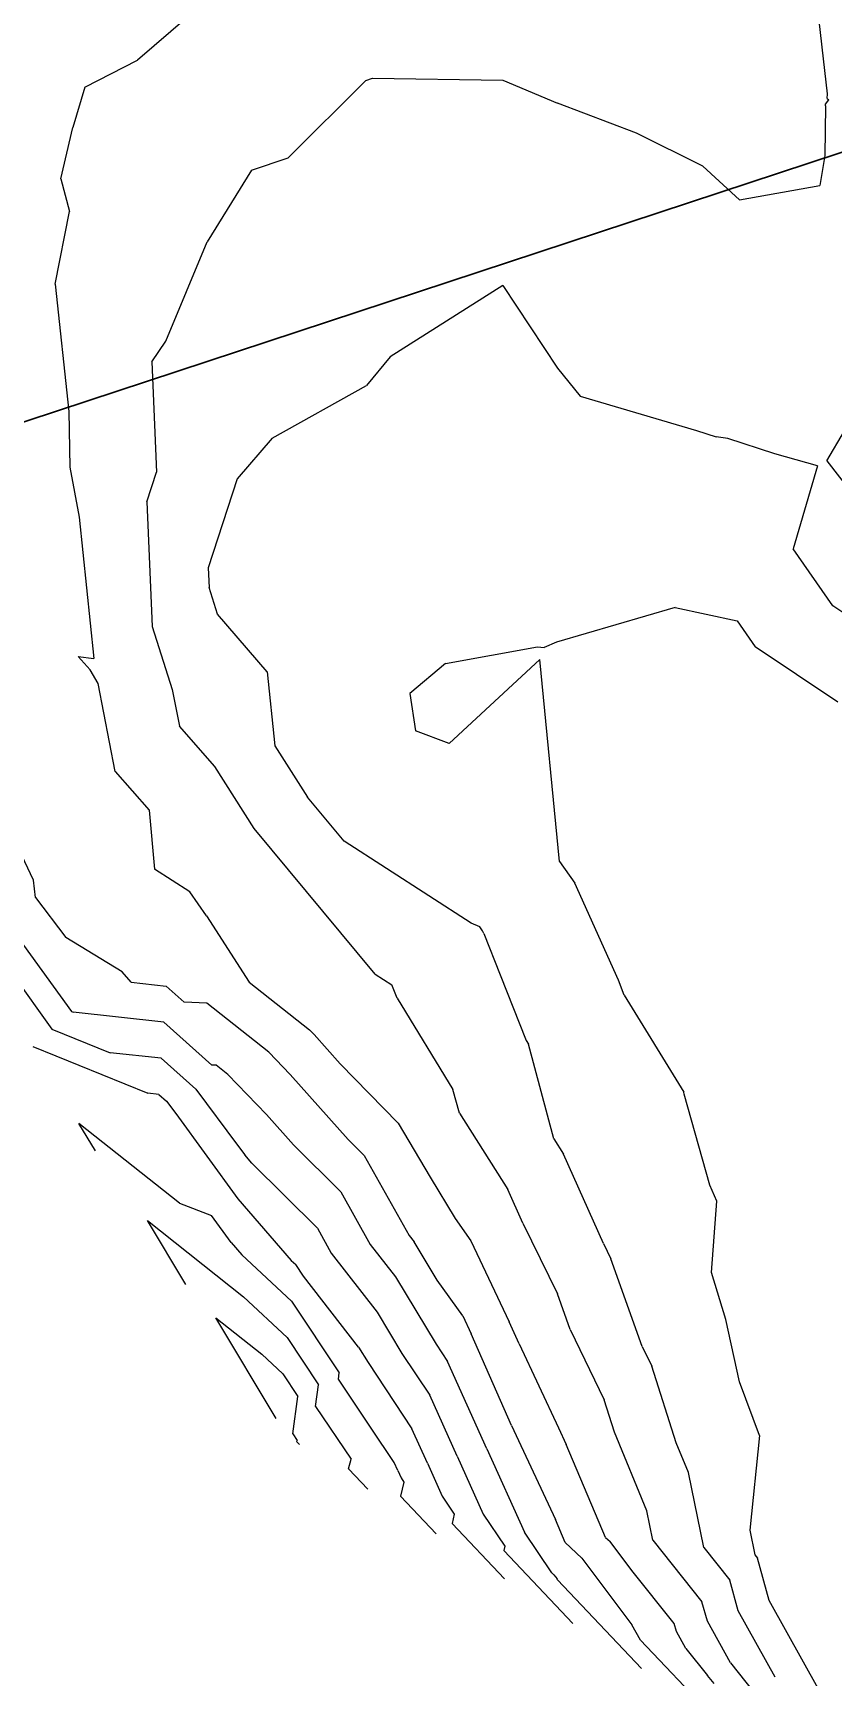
# Model space of a CAD drawing. Header units: metres. Extents: x -1120501 to 1198934, y -4928884 to 66998.
# Drawn here: x -1260.2 to -1141.6, y -219.9 to 23.7 of the extents above; entities that cross this region are included whole.
import ezdxf

# ---------------------------------------------------------------- set-up
doc = ezdxf.new("R2010")
doc.units = ezdxf.units.M
doc.layers.add('Cross Sections', color=10, linetype='Continuous')
doc.layers.add('SURF2CONTOURS', color=7, linetype='Continuous', lineweight=0)

msp = doc.modelspace()

# ---------------------------------------------------------------- linework, layer by layer
at = {"color": 7, "lineweight": 0}
msp.add_circle((-684.64, 190.5), 66807.04, dxfattribs=at)
at = {"layer": 'Cross Sections', "linetype": 'Continuous', "lineweight": 30}
msp.add_line((-1338.73, -59.36), (-958.8, 65.77), dxfattribs=at)
at = {"layer": 'SURF2CONTOURS', "color": 4, "linetype": 'Continuous', "lineweight": -3}
for p, q in [((-1142.38, 14.67, 261), (-1144.31, 31.48, 261)), ((-1210.85, 16.65, 261), (-1222.38, 5.21, 261)), ((-1210.85, 16.65, 261), (-1209.87, 16.98, 261)), ((-1209.87, 16.98, 261), (-1190.55, 16.7, 261)), ((-1190.55, 16.7, 261), (-1182.45, 13.29, 261)), ((-1142.42, 14.01, 261), (-1142.38, 14.67, 261)), ((-1170.73, 8.83, 261), (-1182.45, 13.29, 261)), ((-1142.7, 12.89, 261), (-1142.79, 5.54, 261)), ((-1142.7, 12.89, 261), (-1142.69, 12.99, 261)), ((-1142.69, 12.99, 261), (-1142.67, 13.13, 261)), ((-1142.67, 13.13, 261), (-1142.2, 13.77, 261)), ((-1142.42, 14.01, 261), (-1142.2, 13.77, 261)), ((-1160.89, 3.98, 261), (-1170.73, 8.83, 261)), ((-1227.79, 3.38, 261), (-1222.38, 5.21, 261)), ((-1142.79, 5.54, 261), (-1143.54, 1.12, 261)), ((-1227.79, 3.38, 261), (-1234.36, -7.23, 261)), ((-1155.45, -1.04, 261), (-1160.89, 3.98, 261)), ((-1155.45, -1.04, 261), (-1143.54, 1.12, 261)), ((-1240.5, -21.98, 261), (-1234.36, -7.23, 261)), ((-1242.6, -25.05, 261), (-1240.5, -21.98, 261)), ((-1242.6, -25.05, 261), (-1241.9, -41.37, 261)), ((-1243.33, -45.77, 261), (-1241.9, -41.37, 261)), ((-1243.33, -45.77, 261), (-1242.54, -64.23, 261)), ((-1165, -61.43, 260), (-1182.57, -66.58, 260)), ((-1165, -61.43, 260), (-1155.78, -63.4, 260)), ((-1242.54, -64.23, 261), (-1239.55, -73.57, 261)), ((-1155.78, -63.4, 260), (-1153.1, -67.24, 260)), ((-1199.04, -69.73, 260), (-1185.39, -67.23, 260)), ((-1185.39, -67.23, 260), (-1184.4, -67.35, 260)), ((-1182.57, -66.58, 260), (-1184.4, -67.35, 260)), ((-1140.86, -75.44, 260), (-1153.1, -67.24, 260)), ((-1199.04, -69.73, 260), (-1204.31, -74.18, 260)), ((-1198.49, -81.56, 260), (-1185.05, -69.11, 260)), ((-1182.14, -99.07, 260), (-1185.05, -69.11, 260)), ((-1239.55, -73.57, 261), (-1238.5, -79, 261)), ((-1204.31, -74.18, 260), (-1203.5, -79.69, 260)), ((-1233.23, -84.97, 261), (-1238.5, -79, 261)), ((-1198.49, -81.56, 260), (-1203.5, -79.69, 260)), ((-1227.42, -94.15, 261), (-1233.23, -84.97, 261)), ((-1209.49, -115.74, 261), (-1227.42, -94.15, 261)), ((-1260.11, -101.8, 262), (-1263.08, -95.57, 262)), ((-1182.14, -99.07, 260), (-1179.87, -102.27, 260)), ((-1259.82, -104.4, 262), (-1260.11, -101.8, 262)), ((-1173.41, -116.63, 260), (-1179.87, -102.27, 260)), ((-1259.82, -104.4, 262), (-1255.32, -110.3, 262)), ((-1246.97, -115.38, 262), (-1255.32, -110.3, 262)), ((-1263.2, -115.81, 263), (-1257.39, -123.87, 263)), ((-1245.67, -116.95, 262), (-1246.97, -115.38, 262)), ((-1209.49, -115.74, 261), (-1207, -117.34, 261)), ((-1172.53, -118.85, 260), (-1173.41, -116.63, 260)), ((-1245.67, -116.95, 262), (-1240.48, -117.52, 262)), ((-1237.8, -119.89, 262), (-1240.48, -117.52, 262)), ((-1206.21, -119.31, 261), (-1207, -117.34, 261)), ((-1206.21, -119.31, 261), (-1197.93, -132.81, 261)), ((-1172.53, -118.85, 260), (-1163.69, -133.23, 260)), ((-1234.41, -120.06, 262), (-1237.8, -119.89, 262)), ((-1225.25, -127.3, 262), (-1234.41, -120.06, 262)), ((-1257.39, -123.87, 263), (-1248.74, -127.38, 263)), ((-1241.19, -128.21, 263), (-1248.74, -127.38, 263)), ((-1241.19, -128.21, 263), (-1236.05, -132.77, 263)), ((-1225.25, -127.3, 262), (-1222.07, -130.61, 262)), ((-1222.07, -130.61, 262), (-1213.47, -140.23, 262)), ((-1236.05, -132.77, 263), (-1229.86, -141.09, 263)), ((-1196.98, -136.34, 261), (-1197.93, -132.81, 261)), ((-1163.66, -133.51, 260), (-1163.69, -133.23, 260)), ((-1159.85, -146.98, 260), (-1163.66, -133.51, 260)), ((-1196.98, -136.34, 261), (-1189.8, -147.64, 261)), ((-1250.95, -141.92, 264), (-1253.39, -137.86, 264)), ((-1238.46, -149.69, 264), (-1253.39, -137.86, 264)), ((-1229.86, -141.09, 263), (-1228.81, -142.52, 263)), ((-1213.47, -140.23, 262), (-1211.08, -142.6, 262)), ((-1227.75, -143.75, 263), (-1228.81, -142.52, 263)), ((-1211.08, -142.6, 262), (-1204.41, -154.48, 262)), ((-1218.04, -153.39, 263), (-1227.75, -143.75, 263)), ((-1187.59, -152.62, 261), (-1189.8, -147.64, 261)), ((-1158.82, -149.39, 260), (-1159.85, -146.98, 260)), ((-1238.46, -149.69, 264), (-1233.76, -151.49, 264)), ((-1159.62, -159.94, 260), (-1158.82, -149.39, 260)), ((-1230.81, -155.52, 264), (-1233.76, -151.49, 264)), ((-1218.04, -153.39, 263), (-1215.98, -157.07, 263)), ((-1187.59, -152.62, 261), (-1182.42, -163.12, 261)), ((-1230.81, -155.52, 264), (-1229.25, -157.32, 264)), ((-1204.41, -154.48, 262), (-1203.7, -155.39, 262)), ((-1200.28, -161.07, 262), (-1203.7, -155.39, 262)), ((-1229.25, -157.32, 264), (-1221.89, -164.17, 264)), ((-1215.98, -157.07, 263), (-1209.18, -165.8, 263)), ((-1157.46, -166.9, 260), (-1159.62, -159.94, 260)), ((-1196.49, -166.36, 262), (-1200.28, -161.07, 262)), ((-1180.54, -168.38, 261), (-1182.42, -163.12, 261)), ((-1221.89, -164.17, 264), (-1214.79, -174.82, 264)), ((-1224.15, -181.55, 265), (-1233.11, -166.64, 265)), ((-1233.11, -166.64, 265), (-1226.27, -172.06, 265)), ((-1209.18, -165.8, 263), (-1205.49, -171.92, 263)), ((-1196.49, -166.36, 262), (-1195.23, -169.04, 262)), ((-1155.42, -176.16, 260), (-1157.46, -166.9, 260)), ((-1189.24, -182.6, 262), (-1195.23, -169.04, 262)), ((-1180.54, -168.38, 261), (-1175.53, -178.8, 261)), ((-1223.17, -174.94, 265), (-1226.27, -172.06, 265)), ((-1205.49, -171.92, 263), (-1201.37, -178.11, 263)), ((-1223.17, -174.94, 265), (-1220.93, -178.31, 265)), ((-1214.92, -175.75, 264), (-1214.79, -174.82, 264)), ((-1210.04, -183.01, 264), (-1214.92, -175.75, 264)), ((-1152.5, -184.07, 260), (-1155.42, -176.16, 260)), ((-1221.7, -183.85, 265), (-1220.93, -178.31, 265)), ((-1197.32, -187.14, 263), (-1201.37, -178.11, 263)), ((-1173.99, -183.59, 261), (-1175.53, -178.8, 261)), ((-1189.24, -182.6, 262), (-1188.19, -184.84, 262)), ((-1221.7, -183.85, 265), (-1221.03, -184.84, 265)), ((-1221.07, -185.03, 265), (-1221.03, -184.84, 265)), ((-1220.71, -185.41, 265), (-1221.07, -185.03, 265)), ((-1206.66, -188.1, 264), (-1210.04, -183.01, 264)), ((-1188.19, -184.84, 262), (-1182.73, -196.54, 262)), ((-1169.18, -195.25, 261), (-1173.99, -183.59, 261)), ((-1152.5, -184.07, 260), (-1153.93, -198.14, 260)), ((-1197.32, -187.14, 263), (-1193.44, -195.74, 263)), ((-1206.13, -189.27, 264), (-1206.66, -188.1, 264)), ((-1206.13, -189.27, 264), (-1205.63, -190.38, 264)), ((-1205.22, -190.99, 264), (-1205.73, -193.08, 264)), ((-1205.63, -190.38, 264), (-1205.22, -190.99, 264)), ((-1200.42, -198.68, 264), (-1205.73, -193.08, 264)), ((-1193.44, -195.74, 263), (-1190.23, -200.47, 263)), ((-1181.28, -199.96, 262), (-1182.73, -196.54, 262)), ((-1168.3, -199.6, 261), (-1169.18, -195.25, 261)), ((-1168.3, -199.6, 261), (-1161.01, -208.73, 261)), ((-1153.93, -198.14, 260), (-1153.19, -201.75, 260)), ((-1190.23, -200.47, 263), (-1190.39, -201.13, 263)), ((-1180.14, -211.95, 263), (-1190.39, -201.13, 263)), ((-1181.28, -199.96, 262), (-1178.8, -202.25, 262)), ((-1153.19, -201.75, 260), (-1152.77, -202.28, 260)), ((-1178.8, -202.25, 262), (-1171.39, -212.13, 262)), ((-1151.03, -208.55, 260), (-1152.77, -202.28, 260)), ((-1160.21, -211.61, 261), (-1161.01, -208.73, 261)), ((-1143.53, -222, 260), (-1151.03, -208.55, 260)), ((-1156.77, -217.78, 261), (-1160.21, -211.61, 261)), ((-1170.12, -214.39, 262), (-1171.39, -212.13, 262)), ((-1170.12, -214.39, 262), (-1159.85, -225.22, 262)), ((-1156.77, -217.78, 261), (-1148.95, -227.56, 261))]:
    msp.add_line(p, q, dxfattribs=at)
at = {"layer": 'SURF2CONTOURS', "color": 2, "linetype": 'Continuous', "lineweight": -3}
for p, q in [((-1237.28, 26.06, 261.5), (-1244.69, 19.66, 261.5)), ((-1252.5, 15.65, 261.5), (-1244.69, 19.66, 261.5)), ((-1252.5, 15.65, 261.5), (-1254.32, 9.71, 261.5)), ((-1256.1, 2.1, 261.5), (-1254.32, 9.71, 261.5)), ((-1256.1, 2.1, 261.5), (-1254.81, -2.76, 261.5)), ((-1256.9, -13.52, 261.5), (-1254.81, -2.76, 261.5)), ((-1256.9, -13.52, 261.5), (-1254.9, -32.36, 261.5)), ((-1190.54, -13.71, 260.5), (-1207.22, -24.3, 260.5)), ((-1190.54, -13.71, 260.5), (-1182.45, -25.98, 260.5)), ((-1207.22, -24.3, 260.5), (-1210.77, -28.51, 260.5)), ((-1182.45, -25.98, 260.5), (-1179.06, -30.1, 260.5)), ((-1224.75, -36.32, 260.5), (-1210.77, -28.51, 260.5)), ((-1179.06, -30.1, 260.5), (-1161.84, -35.19, 260.5)), ((-1254.9, -32.36, 261.5), (-1254.75, -40.64, 261.5)), ((-1224.75, -36.32, 260.5), (-1229.95, -42.37, 260.5)), ((-1161.84, -35.19, 260.5), (-1158.91, -36.14, 260.5)), ((-1157.16, -36.37, 260.5), (-1158.91, -36.14, 260.5)), ((-1150.2, -38.65, 260.5), (-1157.16, -36.37, 260.5)), ((-1142.51, -39.71, 260.5), (-1139.88, -35.26, 260.5)), ((-1143.88, -40.41, 260.5), (-1150.2, -38.65, 260.5)), ((-1254.75, -40.64, 261.5), (-1253.37, -48.03, 261.5)), ((-1143.88, -40.41, 260.5), (-1147.51, -52.72, 260.5)), ((-1142.51, -39.71, 260.5), (-1139.1, -44.1, 260.5)), ((-1229.95, -42.37, 260.5), (-1234.22, -55.54, 260.5)), ((-1253.37, -48.03, 261.5), (-1251.19, -68.98, 261.5)), ((-1141.59, -61.18, 260.5), (-1147.51, -52.72, 260.5)), ((-1234.22, -55.54, 260.5), (-1234.1, -58.46, 260.5)), ((-1232.83, -62.4, 260.5), (-1234.1, -58.46, 260.5)), ((-1225.48, -70.93, 260.5), (-1232.83, -62.4, 260.5)), ((-1138.63, -63.17, 260.5), (-1141.59, -61.18, 260.5)), ((-1253.53, -68.68, 261.5), (-1251.19, -68.98, 261.5)), ((-1253.53, -68.68, 261.5), (-1251.73, -70.66, 261.5)), ((-1250.54, -72.66, 261.5), (-1251.73, -70.66, 261.5)), ((-1248.02, -85.72, 261.5), (-1250.54, -72.66, 261.5)), ((-1225.48, -70.93, 260.5), (-1224.33, -81.91, 260.5)), ((-1224.33, -81.91, 260.5), (-1219.52, -89.5, 260.5)), ((-1248.02, -85.72, 261.5), (-1242.98, -91.44, 261.5)), ((-1214.07, -96.05, 260.5), (-1219.52, -89.5, 260.5)), ((-1242.98, -91.44, 261.5), (-1242.21, -100.21, 261.5)), ((-1195.25, -108.18, 260.5), (-1214.07, -96.05, 260.5)), ((-1236.96, -103.56, 261.5), (-1242.21, -100.21, 261.5)), ((-1234.5, -107.11, 261.5), (-1236.96, -103.56, 261.5)), ((-1264.97, -106.8, 262.5), (-1254.52, -121.29, 262.5)), ((-1234.5, -107.11, 261.5), (-1228.13, -116.93, 261.5)), ((-1193.96, -108.71, 260.5), (-1195.25, -108.18, 260.5)), ((-1193.53, -109.31, 260.5), (-1193.96, -108.71, 260.5)), ((-1193.36, -109.71, 260.5), (-1193.53, -109.31, 260.5)), ((-1193.36, -109.71, 260.5), (-1190.92, -115.86, 260.5)), ((-1190.92, -115.86, 260.5), (-1187.06, -125.55, 260.5)), ((-1228.13, -116.93, 261.5), (-1219.21, -123.99, 261.5)), ((-1254.52, -121.29, 262.5), (-1254.27, -121.39, 262.5)), ((-1240.83, -122.86, 262.5), (-1254.27, -121.39, 262.5)), ((-1233.68, -129.21, 262.5), (-1240.83, -122.86, 262.5)), ((-1219.21, -123.99, 261.5), (-1218.53, -124.69, 261.5)), ((-1260.25, -126.45, 263.5), (-1243.2, -133.38, 263.5)), ((-1214.64, -129.05, 261.5), (-1218.53, -124.69, 261.5)), ((-1187.06, -125.55, 260.5), (-1186.71, -126.12, 260.5)), ((-1182.97, -140.12, 260.5), (-1186.71, -126.12, 260.5)), ((-1206.08, -137.81, 261.5), (-1214.64, -129.05, 261.5)), ((-1233.04, -129.24, 262.5), (-1233.68, -129.21, 262.5)), ((-1231.3, -130.62, 262.5), (-1233.04, -129.24, 262.5)), ((-1231.3, -130.62, 262.5), (-1225.6, -136.53, 262.5)), ((-1241.54, -133.56, 263.5), (-1243.2, -133.38, 263.5)), ((-1241.54, -133.56, 263.5), (-1240.41, -134.56, 263.5)), ((-1240.41, -134.56, 263.5), (-1239.05, -136.39, 263.5)), ((-1239.05, -136.39, 263.5), (-1229.81, -149.02, 263.5)), ((-1225.6, -136.53, 262.5), (-1221.6, -141.01, 262.5)), ((-1206.08, -137.81, 261.5), (-1201.32, -145.84, 261.5)), ((-1221.6, -141.01, 262.5), (-1214.56, -147.99, 262.5)), ((-1182.97, -140.12, 260.5), (-1181.52, -142.39, 260.5)), ((-1175.62, -155.66, 260.5), (-1181.52, -142.39, 260.5)), ((-1201.32, -145.84, 261.5), (-1197.61, -151.95, 261.5)), ((-1214.56, -147.99, 262.5), (-1210.19, -155.78, 262.5)), ((-1229.81, -149.02, 263.5), (-1221.91, -158.16, 263.5)), ((-1237.55, -161.73, 264.5), (-1243.25, -152.25, 264.5)), ((-1243.25, -152.25, 264.5), (-1229, -163.54, 264.5)), ((-1197.61, -151.95, 261.5), (-1195.26, -155.24, 261.5)), ((-1210.19, -155.78, 262.5), (-1206.44, -160.6, 262.5)), ((-1195.26, -155.24, 261.5), (-1189.6, -167.24, 261.5)), ((-1175.62, -155.66, 260.5), (-1174.51, -157.92, 260.5)), ((-1221.91, -158.16, 263.5), (-1221.24, -158.78, 263.5)), ((-1169.87, -170.9, 260.5), (-1174.51, -157.92, 260.5)), ((-1220.09, -160.51, 263.5), (-1221.24, -158.78, 263.5)), ((-1211.92, -171.01, 263.5), (-1220.09, -160.51, 263.5)), ((-1206.44, -160.6, 262.5), (-1200.44, -170.54, 262.5)), ((-1222.53, -169.56, 264.5), (-1229, -163.54, 264.5)), ((-1188.14, -170.53, 261.5), (-1189.6, -167.24, 261.5)), ((-1222.53, -169.56, 264.5), (-1217.86, -176.57, 264.5)), ((-1211.92, -171.01, 263.5), (-1210.53, -173.3, 263.5)), ((-1200.44, -170.54, 262.5), (-1198.73, -173.12, 262.5)), ((-1188.14, -170.53, 261.5), (-1182.29, -182.95, 261.5)), ((-1169.87, -170.9, 260.5), (-1168.46, -173.83, 260.5)), ((-1210.53, -173.3, 263.5), (-1204.01, -183.11, 263.5)), ((-1192.92, -186.08, 262.5), (-1198.73, -173.12, 262.5)), ((-1164.82, -185.16, 260.5), (-1168.46, -173.83, 260.5)), ((-1218.31, -179.8, 264.5), (-1217.86, -176.57, 264.5)), ((-1218.31, -179.8, 264.5), (-1213.05, -187.62, 264.5)), ((-1201.73, -188.21, 263.5), (-1204.01, -183.11, 263.5)), ((-1182.29, -182.95, 261.5), (-1181.15, -185.41, 261.5)), ((-1192.92, -186.08, 262.5), (-1187.34, -198.42, 262.5)), ((-1175.29, -199.18, 261.5), (-1181.15, -185.41, 261.5)), ((-1163, -189.57, 260.5), (-1164.82, -185.16, 260.5)), ((-1213.4, -189.05, 264.5), (-1213.05, -187.62, 264.5)), ((-1210.57, -192.04, 264.5), (-1213.4, -189.05, 264.5)), ((-1201.73, -188.21, 263.5), (-1199.54, -193.06, 263.5)), ((-1160.75, -200.68, 260.5), (-1163, -189.57, 260.5)), ((-1199.54, -193.06, 263.5), (-1197.73, -195.73, 263.5)), ((-1197.73, -195.73, 263.5), (-1198.06, -197.11, 263.5)), ((-1190.28, -205.31, 263.5), (-1198.06, -197.11, 263.5)), ((-1183.25, -204.46, 262.5), (-1187.34, -198.42, 262.5)), ((-1175.29, -199.18, 261.5), (-1174.64, -199.78, 261.5)), ((-1171.41, -204.09, 261.5), (-1174.64, -199.78, 261.5)), ((-1160.75, -200.68, 260.5), (-1156.89, -205.51, 260.5)), ((-1182.96, -204.72, 262.5), (-1183.25, -204.46, 262.5)), ((-1165.13, -211.96, 261.5), (-1171.41, -204.09, 261.5)), ((-1182.96, -204.72, 262.5), (-1182.49, -205.35, 262.5)), ((-1182.41, -205.49, 262.5), (-1182.49, -205.35, 262.5)), ((-1182.41, -205.49, 262.5), (-1169.99, -218.59, 262.5)), ((-1155.62, -210.08, 260.5), (-1156.89, -205.51, 260.5)), ((-1150.15, -219.89, 260.5), (-1155.62, -210.08, 260.5)), ((-1164.81, -213.14, 261.5), (-1165.13, -211.96, 261.5)), ((-1163.4, -215.67, 261.5), (-1164.81, -213.14, 261.5)), ((-1163.4, -215.67, 261.5), (-1160.19, -219.67, 261.5)), ((-1159.21, -220.83, 261.5), (-1160.19, -219.67, 261.5))]:
    msp.add_line(p, q, dxfattribs=at)

doc.saveas('drawing.dxf')
